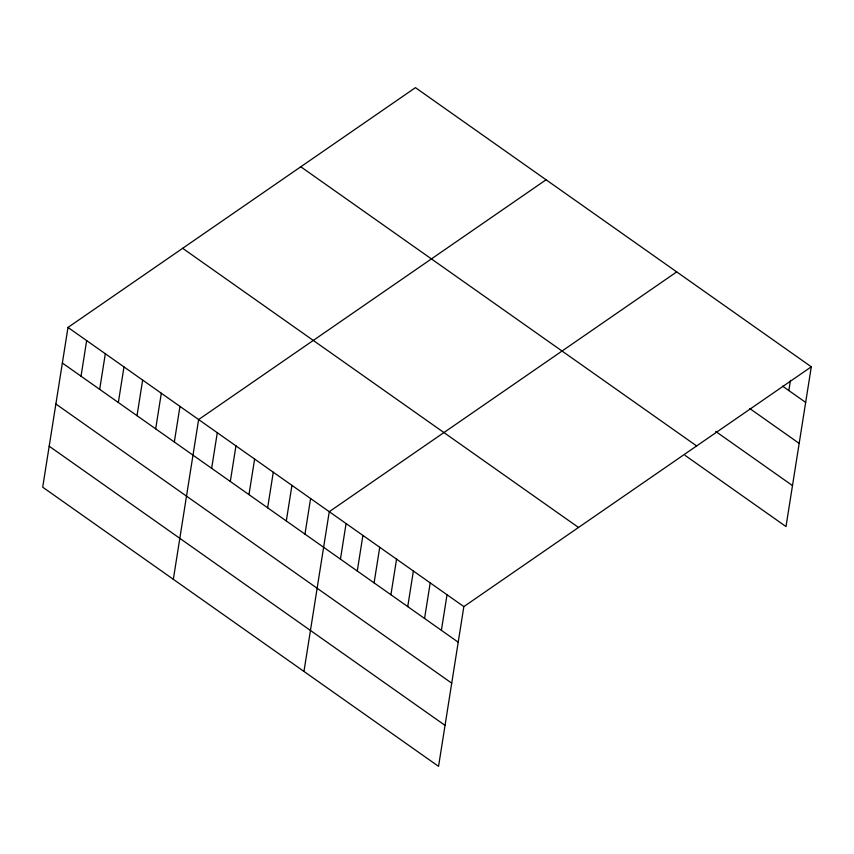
<?xml version="1.0" encoding="UTF-8"?>
<svg xmlns="http://www.w3.org/2000/svg" width="854" height="854" viewBox="0 0 854 854"><rect width="100%" height="100%" fill="white"/><g stroke="black" fill="none" stroke-linecap="round" stroke-linejoin="round"><path stroke-width="1.28" d="M68 327.434L42.7 487.186L438.55 766.348L463.85 606.607L811.3 366.814L415.45 87.652L68 327.434L463.85 606.607M81.023 376.198L86.66 340.597M99.683 389.36L105.32 353.759M118.343 402.512L123.99 366.921M137.014 415.674L142.65 380.083M155.674 428.836L161.31 393.246M174.333 441.998L179.97 406.397M173.33 579.311L198.63 419.56L546.08 179.778M211.653 468.323L217.29 432.722M230.313 481.485L235.95 445.884M248.973 494.637L254.62 459.046M267.644 507.799L273.28 472.209M286.303 520.961L291.94 485.36M304.963 534.124L310.6 498.522M303.96 671.436L329.26 511.685L676.71 271.903M340.447 559.146L346.083 523.555M357.271 571.016L362.907 535.415M374.095 582.876L379.731 547.275M390.918 594.736L396.555 559.146M407.742 606.607L413.379 571.006M424.566 618.467L430.202 582.876M441.39 630.337L447.026 594.736M788.84 390.545L790.452 380.382M811.3 366.814L786 526.566L685.057 455.374M782.531 386.104L805.664 402.415M749.759 408.532L799.173 443.386M715.727 431.462L792.491 485.595M300.789 166.786L696.64 445.948M182.66 248.311L578.51 527.473M62.363 363.035L458.214 642.197M55.873 404.006L451.723 683.168M49.19 446.215L445.041 725.377"/></g></svg>
